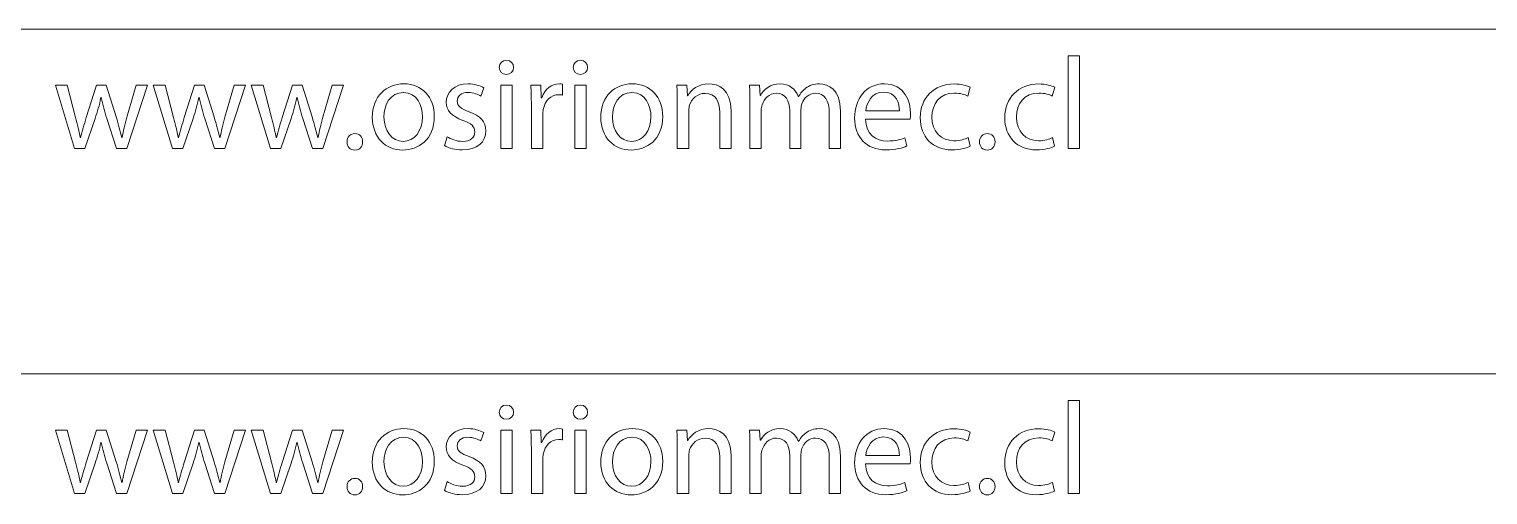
# Model space of a CAD drawing. Header units: inches. Extents: x 4400 to 4800, y 4100 to 4300.
# Drawn here: x 4631.4 to 4687.1, y 4228.3 to 4246.1 of the extents above; entities that cross this region are included whole.
import ezdxf

# ---------------------------------------------------------------- set-up
doc = ezdxf.new("R2010")
doc.units = ezdxf.units.IN
doc.header["$MEASUREMENT"] = 0
doc.layers.add('Capa 1', color=7, linetype='Continuous')

# ---------------------------------------------------------------- blocks, each defined once
blk = doc.blocks.new('block 36')
at = {"layer": 'Capa 1', "color": 1, "lineweight": 9, "true_color": 0xff0000}
for points in [[(4671.053, 4245.095), (4671.493, 4245.095), (4671.493, 4241.545), (4671.053, 4241.545), (4671.053, 4245.095)], [(4649.398, 4241.545), (4649.398, 4243.965), (4649.838, 4243.965), (4649.838, 4241.545), (4649.398, 4241.545)], [(4652.223, 4241.545), (4652.223, 4243.965), (4652.663, 4243.965), (4652.663, 4241.545), (4652.223, 4241.545)]]:
    blk.add_lwpolyline(points, dxfattribs=at)
for points, knots in [([(4649.888, 4244.645), (4649.893, 4244.495), (4649.783, 4244.375), (4649.608, 4244.375), (4649.453, 4244.375), (4649.343, 4244.495), (4649.343, 4244.645), (4649.343, 4244.8), (4649.458, 4244.92), (4649.618, 4244.92), (4649.783, 4244.92), (4649.888, 4244.8), (4649.888, 4244.645)], [0, 0, 0, 0, 1, 1, 1, 2, 2, 2, 3, 3, 3, 4, 4, 4, 4]), ([(4652.713, 4244.645), (4652.718, 4244.495), (4652.608, 4244.375), (4652.433, 4244.375), (4652.278, 4244.375), (4652.168, 4244.495), (4652.168, 4244.645), (4652.168, 4244.8), (4652.283, 4244.92), (4652.443, 4244.92), (4652.608, 4244.92), (4652.713, 4244.8), (4652.713, 4244.645)], [0, 0, 0, 0, 1, 1, 1, 2, 2, 2, 3, 3, 3, 4, 4, 4, 4]), ([(4632.848, 4243.965), (4632.848, 4243.965), (4633.168, 4242.735), (4633.168, 4242.735), (4633.238, 4242.465), (4633.303, 4242.215), (4633.348, 4241.965), (4633.348, 4241.965), (4633.363, 4241.965), (4633.363, 4241.965), (4633.418, 4242.21), (4633.498, 4242.47), (4633.578, 4242.73), (4633.578, 4242.73), (4633.973, 4243.965), (4633.973, 4243.965), (4633.973, 4243.965), (4634.343, 4243.965), (4634.343, 4243.965), (4634.343, 4243.965), (4634.719, 4242.755), (4634.719, 4242.755), (4634.809, 4242.465), (4634.879, 4242.21), (4634.934, 4241.965), (4634.934, 4241.965), (4634.948, 4241.965), (4634.948, 4241.965), (4634.988, 4242.21), (4635.054, 4242.465), (4635.133, 4242.75), (4635.133, 4242.75), (4635.479, 4243.965), (4635.479, 4243.965), (4635.479, 4243.965), (4635.914, 4243.965), (4635.914, 4243.965), (4635.914, 4243.965), (4635.133, 4241.545), (4635.133, 4241.545), (4635.133, 4241.545), (4634.733, 4241.545), (4634.733, 4241.545), (4634.733, 4241.545), (4634.363, 4242.7), (4634.363, 4242.7), (4634.278, 4242.97), (4634.208, 4243.21), (4634.148, 4243.495), (4634.148, 4243.495), (4634.138, 4243.495), (4634.138, 4243.495), (4634.079, 4243.205), (4634.003, 4242.955), (4633.918, 4242.695), (4633.918, 4242.695), (4633.528, 4241.545), (4633.528, 4241.545), (4633.528, 4241.545), (4633.128, 4241.545), (4633.128, 4241.545), (4633.128, 4241.545), (4632.398, 4243.965), (4632.398, 4243.965), (4632.398, 4243.965), (4632.848, 4243.965), (4632.848, 4243.965)], [0, 0, 0, 0, 1, 1, 1, 2, 2, 2, 3, 3, 3, 4, 4, 4, 5, 5, 5, 6, 6, 6, 7, 7, 7, 8, 8, 8, 9, 9, 9, 10, 10, 10, 11, 11, 11, 12, 12, 12, 13, 13, 13, 14, 14, 14, 15, 15, 15, 16, 16, 16, 17, 17, 17, 18, 18, 18, 19, 19, 19, 20, 20, 20, 21, 21, 21, 22, 22, 22, 22]), ([(4636.588, 4243.965), (4636.588, 4243.965), (4636.908, 4242.735), (4636.908, 4242.735), (4636.978, 4242.465), (4637.043, 4242.215), (4637.088, 4241.965), (4637.088, 4241.965), (4637.103, 4241.965), (4637.103, 4241.965), (4637.158, 4242.21), (4637.238, 4242.47), (4637.318, 4242.73), (4637.318, 4242.73), (4637.713, 4243.965), (4637.713, 4243.965), (4637.713, 4243.965), (4638.083, 4243.965), (4638.083, 4243.965), (4638.083, 4243.965), (4638.459, 4242.755), (4638.459, 4242.755), (4638.549, 4242.465), (4638.618, 4242.21), (4638.674, 4241.965), (4638.674, 4241.965), (4638.688, 4241.965), (4638.688, 4241.965), (4638.728, 4242.21), (4638.794, 4242.465), (4638.873, 4242.75), (4638.873, 4242.75), (4639.219, 4243.965), (4639.219, 4243.965), (4639.219, 4243.965), (4639.654, 4243.965), (4639.654, 4243.965), (4639.654, 4243.965), (4638.873, 4241.545), (4638.873, 4241.545), (4638.873, 4241.545), (4638.473, 4241.545), (4638.473, 4241.545), (4638.473, 4241.545), (4638.103, 4242.7), (4638.103, 4242.7), (4638.018, 4242.97), (4637.948, 4243.21), (4637.888, 4243.495), (4637.888, 4243.495), (4637.878, 4243.495), (4637.878, 4243.495), (4637.819, 4243.205), (4637.743, 4242.955), (4637.658, 4242.695), (4637.658, 4242.695), (4637.268, 4241.545), (4637.268, 4241.545), (4637.268, 4241.545), (4636.868, 4241.545), (4636.868, 4241.545), (4636.868, 4241.545), (4636.138, 4243.965), (4636.138, 4243.965), (4636.138, 4243.965), (4636.588, 4243.965), (4636.588, 4243.965)], [0, 0, 0, 0, 1, 1, 1, 2, 2, 2, 3, 3, 3, 4, 4, 4, 5, 5, 5, 6, 6, 6, 7, 7, 7, 8, 8, 8, 9, 9, 9, 10, 10, 10, 11, 11, 11, 12, 12, 12, 13, 13, 13, 14, 14, 14, 15, 15, 15, 16, 16, 16, 17, 17, 17, 18, 18, 18, 19, 19, 19, 20, 20, 20, 21, 21, 21, 22, 22, 22, 22]), ([(4640.328, 4243.965), (4640.328, 4243.965), (4640.648, 4242.735), (4640.648, 4242.735), (4640.718, 4242.465), (4640.783, 4242.215), (4640.828, 4241.965), (4640.828, 4241.965), (4640.843, 4241.965), (4640.843, 4241.965), (4640.898, 4242.21), (4640.978, 4242.47), (4641.058, 4242.73), (4641.058, 4242.73), (4641.453, 4243.965), (4641.453, 4243.965), (4641.453, 4243.965), (4641.823, 4243.965), (4641.823, 4243.965), (4641.823, 4243.965), (4642.199, 4242.755), (4642.199, 4242.755), (4642.289, 4242.465), (4642.358, 4242.21), (4642.414, 4241.965), (4642.414, 4241.965), (4642.428, 4241.965), (4642.428, 4241.965), (4642.468, 4242.21), (4642.534, 4242.465), (4642.613, 4242.75), (4642.613, 4242.75), (4642.959, 4243.965), (4642.959, 4243.965), (4642.959, 4243.965), (4643.394, 4243.965), (4643.394, 4243.965), (4643.394, 4243.965), (4642.613, 4241.545), (4642.613, 4241.545), (4642.613, 4241.545), (4642.213, 4241.545), (4642.213, 4241.545), (4642.213, 4241.545), (4641.843, 4242.7), (4641.843, 4242.7), (4641.758, 4242.97), (4641.688, 4243.21), (4641.628, 4243.495), (4641.628, 4243.495), (4641.618, 4243.495), (4641.618, 4243.495), (4641.559, 4243.205), (4641.483, 4242.955), (4641.398, 4242.695), (4641.398, 4242.695), (4641.008, 4241.545), (4641.008, 4241.545), (4641.008, 4241.545), (4640.608, 4241.545), (4640.608, 4241.545), (4640.608, 4241.545), (4639.878, 4243.965), (4639.878, 4243.965), (4639.878, 4243.965), (4640.328, 4243.965), (4640.328, 4243.965)], [0, 0, 0, 0, 1, 1, 1, 2, 2, 2, 3, 3, 3, 4, 4, 4, 5, 5, 5, 6, 6, 6, 7, 7, 7, 8, 8, 8, 9, 9, 9, 10, 10, 10, 11, 11, 11, 12, 12, 12, 13, 13, 13, 14, 14, 14, 15, 15, 15, 16, 16, 16, 17, 17, 17, 18, 18, 18, 19, 19, 19, 20, 20, 20, 21, 21, 21, 22, 22, 22, 22]), ([(4646.863, 4242.775), (4646.863, 4241.88), (4646.244, 4241.49), (4645.658, 4241.49), (4645.003, 4241.49), (4644.498, 4241.97), (4644.498, 4242.735), (4644.498, 4243.545), (4645.028, 4244.02), (4645.698, 4244.02), (4646.393, 4244.02), (4646.863, 4243.515), (4646.863, 4242.775)], [0, 0, 0, 0, 1, 1, 1, 2, 2, 2, 3, 3, 3, 4, 4, 4, 4]), ([(4647.358, 4241.995), (4647.488, 4241.91), (4647.718, 4241.82), (4647.938, 4241.82), (4648.258, 4241.82), (4648.408, 4241.98), (4648.408, 4242.18), (4648.408, 4242.39), (4648.283, 4242.505), (4647.958, 4242.625), (4647.523, 4242.78), (4647.318, 4243.02), (4647.318, 4243.31), (4647.318, 4243.7), (4647.633, 4244.02), (4648.153, 4244.02), (4648.398, 4244.02), (4648.613, 4243.95), (4648.748, 4243.87), (4648.748, 4243.87), (4648.638, 4243.55), (4648.638, 4243.55), (4648.543, 4243.61), (4648.368, 4243.69), (4648.143, 4243.69), (4647.883, 4243.69), (4647.738, 4243.54), (4647.738, 4243.36), (4647.738, 4243.16), (4647.883, 4243.07), (4648.198, 4242.95), (4648.618, 4242.79), (4648.833, 4242.58), (4648.833, 4242.22), (4648.833, 4241.795), (4648.503, 4241.495), (4647.928, 4241.495), (4647.663, 4241.495), (4647.418, 4241.56), (4647.248, 4241.66), (4647.248, 4241.66), (4647.358, 4241.995), (4647.358, 4241.995)], [0, 0, 0, 0, 1, 1, 1, 2, 2, 2, 3, 3, 3, 4, 4, 4, 5, 5, 5, 6, 6, 6, 7, 7, 7, 8, 8, 8, 9, 9, 9, 10, 10, 10, 11, 11, 11, 12, 12, 12, 13, 13, 13, 14, 14, 14, 14]), ([(4650.568, 4243.21), (4650.568, 4243.495), (4650.563, 4243.74), (4650.548, 4243.965), (4650.548, 4243.965), (4650.933, 4243.965), (4650.933, 4243.965), (4650.933, 4243.965), (4650.948, 4243.49), (4650.948, 4243.49), (4650.948, 4243.49), (4650.968, 4243.49), (4650.968, 4243.49), (4651.078, 4243.815), (4651.343, 4244.02), (4651.638, 4244.02), (4651.688, 4244.02), (4651.723, 4244.015), (4651.763, 4244.005), (4651.763, 4244.005), (4651.763, 4243.59), (4651.763, 4243.59), (4651.718, 4243.6), (4651.673, 4243.605), (4651.613, 4243.605), (4651.303, 4243.605), (4651.083, 4243.37), (4651.023, 4243.04), (4651.013, 4242.98), (4651.003, 4242.91), (4651.003, 4242.835), (4651.003, 4242.835), (4651.003, 4241.545), (4651.003, 4241.545), (4651.003, 4241.545), (4650.568, 4241.545), (4650.568, 4241.545), (4650.568, 4241.545), (4650.568, 4243.21), (4650.568, 4243.21)], [0, 0, 0, 0, 1, 1, 1, 2, 2, 2, 3, 3, 3, 4, 4, 4, 5, 5, 5, 6, 6, 6, 7, 7, 7, 8, 8, 8, 9, 9, 9, 10, 10, 10, 11, 11, 11, 12, 12, 12, 13, 13, 13, 13]), ([(4655.583, 4242.775), (4655.583, 4241.88), (4654.963, 4241.49), (4654.378, 4241.49), (4653.723, 4241.49), (4653.218, 4241.97), (4653.218, 4242.735), (4653.218, 4243.545), (4653.748, 4244.02), (4654.418, 4244.02), (4655.113, 4244.02), (4655.583, 4243.515), (4655.583, 4242.775)], [0, 0, 0, 0, 1, 1, 1, 2, 2, 2, 3, 3, 3, 4, 4, 4, 4]), ([(4656.138, 4243.31), (4656.138, 4243.56), (4656.133, 4243.765), (4656.118, 4243.965), (4656.118, 4243.965), (4656.508, 4243.965), (4656.508, 4243.965), (4656.508, 4243.965), (4656.533, 4243.565), (4656.533, 4243.565), (4656.533, 4243.565), (4656.543, 4243.565), (4656.543, 4243.565), (4656.663, 4243.795), (4656.943, 4244.02), (4657.343, 4244.02), (4657.678, 4244.02), (4658.198, 4243.82), (4658.198, 4242.99), (4658.198, 4242.99), (4658.198, 4241.545), (4658.198, 4241.545), (4658.198, 4241.545), (4657.758, 4241.545), (4657.758, 4241.545), (4657.758, 4241.545), (4657.758, 4242.94), (4657.758, 4242.94), (4657.758, 4243.33), (4657.613, 4243.655), (4657.198, 4243.655), (4656.908, 4243.655), (4656.683, 4243.45), (4656.608, 4243.205), (4656.588, 4243.15), (4656.578, 4243.075), (4656.578, 4243), (4656.578, 4243), (4656.578, 4241.545), (4656.578, 4241.545), (4656.578, 4241.545), (4656.138, 4241.545), (4656.138, 4241.545), (4656.138, 4241.545), (4656.138, 4243.31), (4656.138, 4243.31)], [0, 0, 0, 0, 1, 1, 1, 2, 2, 2, 3, 3, 3, 4, 4, 4, 5, 5, 5, 6, 6, 6, 7, 7, 7, 8, 8, 8, 9, 9, 9, 10, 10, 10, 11, 11, 11, 12, 12, 12, 13, 13, 13, 14, 14, 14, 15, 15, 15, 15]), ([(4658.913, 4243.31), (4658.913, 4243.56), (4658.908, 4243.765), (4658.893, 4243.965), (4658.893, 4243.965), (4659.278, 4243.965), (4659.278, 4243.965), (4659.278, 4243.965), (4659.298, 4243.575), (4659.298, 4243.575), (4659.298, 4243.575), (4659.313, 4243.575), (4659.313, 4243.575), (4659.448, 4243.805), (4659.673, 4244.02), (4660.073, 4244.02), (4660.403, 4244.02), (4660.653, 4243.82), (4660.758, 4243.535), (4660.758, 4243.535), (4660.768, 4243.535), (4660.768, 4243.535), (4660.843, 4243.67), (4660.938, 4243.775), (4661.038, 4243.85), (4661.183, 4243.96), (4661.343, 4244.02), (4661.573, 4244.02), (4661.893, 4244.02), (4662.368, 4243.81), (4662.368, 4242.97), (4662.368, 4242.97), (4662.368, 4241.545), (4662.368, 4241.545), (4662.368, 4241.545), (4661.938, 4241.545), (4661.938, 4241.545), (4661.938, 4241.545), (4661.938, 4242.915), (4661.938, 4242.915), (4661.938, 4243.38), (4661.768, 4243.66), (4661.413, 4243.66), (4661.163, 4243.66), (4660.968, 4243.475), (4660.893, 4243.26), (4660.873, 4243.2), (4660.858, 4243.12), (4660.858, 4243.04), (4660.858, 4243.04), (4660.858, 4241.545), (4660.858, 4241.545), (4660.858, 4241.545), (4660.428, 4241.545), (4660.428, 4241.545), (4660.428, 4241.545), (4660.428, 4242.995), (4660.428, 4242.995), (4660.428, 4243.38), (4660.258, 4243.66), (4659.923, 4243.66), (4659.648, 4243.66), (4659.448, 4243.44), (4659.378, 4243.22), (4659.353, 4243.155), (4659.343, 4243.08), (4659.343, 4243.005), (4659.343, 4243.005), (4659.343, 4241.545), (4659.343, 4241.545), (4659.343, 4241.545), (4658.913, 4241.545), (4658.913, 4241.545), (4658.913, 4241.545), (4658.913, 4243.31), (4658.913, 4243.31)], [0, 0, 0, 0, 1, 1, 1, 2, 2, 2, 3, 3, 3, 4, 4, 4, 5, 5, 5, 6, 6, 6, 7, 7, 7, 8, 8, 8, 9, 9, 9, 10, 10, 10, 11, 11, 11, 12, 12, 12, 13, 13, 13, 14, 14, 14, 15, 15, 15, 16, 16, 16, 17, 17, 17, 18, 18, 18, 19, 19, 19, 20, 20, 20, 21, 21, 21, 22, 22, 22, 23, 23, 23, 24, 24, 24, 25, 25, 25, 25]), ([(4663.328, 4242.675), (4663.338, 4242.08), (4663.718, 4241.835), (4664.158, 4241.835), (4664.473, 4241.835), (4664.663, 4241.89), (4664.828, 4241.96), (4664.828, 4241.96), (4664.903, 4241.645), (4664.903, 4241.645), (4664.748, 4241.575), (4664.483, 4241.495), (4664.098, 4241.495), (4663.353, 4241.495), (4662.908, 4241.985), (4662.908, 4242.715), (4662.908, 4243.445), (4663.338, 4244.02), (4664.043, 4244.02), (4664.833, 4244.02), (4665.043, 4243.325), (4665.043, 4242.88), (4665.043, 4242.79), (4665.033, 4242.72), (4665.028, 4242.675), (4665.028, 4242.675), (4663.328, 4242.675), (4663.328, 4242.675)], [0, 0, 0, 0, 1, 1, 1, 2, 2, 2, 3, 3, 3, 4, 4, 4, 5, 5, 5, 6, 6, 6, 7, 7, 7, 8, 8, 8, 9, 9, 9, 9]), ([(4667.313, 4241.635), (4667.198, 4241.575), (4666.943, 4241.495), (4666.618, 4241.495), (4665.888, 4241.495), (4665.413, 4241.99), (4665.413, 4242.73), (4665.413, 4243.475), (4665.923, 4244.015), (4666.713, 4244.015), (4666.973, 4244.015), (4667.203, 4243.95), (4667.323, 4243.89), (4667.323, 4243.89), (4667.223, 4243.55), (4667.223, 4243.55), (4667.118, 4243.61), (4666.953, 4243.665), (4666.713, 4243.665), (4666.158, 4243.665), (4665.857, 4243.255), (4665.857, 4242.75), (4665.857, 4242.19), (4666.218, 4241.845), (4666.698, 4241.845), (4666.948, 4241.845), (4667.113, 4241.91), (4667.238, 4241.965), (4667.238, 4241.965), (4667.313, 4241.635), (4667.313, 4241.635)], [0, 0, 0, 0, 1, 1, 1, 2, 2, 2, 3, 3, 3, 4, 4, 4, 5, 5, 5, 6, 6, 6, 7, 7, 7, 8, 8, 8, 9, 9, 9, 10, 10, 10, 10]), ([(4670.538, 4241.635), (4670.423, 4241.575), (4670.168, 4241.495), (4669.843, 4241.495), (4669.113, 4241.495), (4668.638, 4241.99), (4668.638, 4242.73), (4668.638, 4243.475), (4669.148, 4244.015), (4669.938, 4244.015), (4670.198, 4244.015), (4670.428, 4243.95), (4670.548, 4243.89), (4670.548, 4243.89), (4670.448, 4243.55), (4670.448, 4243.55), (4670.343, 4243.61), (4670.178, 4243.665), (4669.938, 4243.665), (4669.383, 4243.665), (4669.082, 4243.255), (4669.082, 4242.75), (4669.082, 4242.19), (4669.443, 4241.845), (4669.923, 4241.845), (4670.173, 4241.845), (4670.338, 4241.91), (4670.463, 4241.965), (4670.463, 4241.965), (4670.538, 4241.635), (4670.538, 4241.635)], [0, 0, 0, 0, 1, 1, 1, 2, 2, 2, 3, 3, 3, 4, 4, 4, 5, 5, 5, 6, 6, 6, 7, 7, 7, 8, 8, 8, 9, 9, 9, 10, 10, 10, 10]), ([(4644.943, 4242.75), (4644.943, 4242.22), (4645.248, 4241.82), (4645.678, 4241.82), (4646.098, 4241.82), (4646.413, 4242.215), (4646.413, 4242.76), (4646.413, 4243.17), (4646.208, 4243.69), (4645.688, 4243.69), (4645.168, 4243.69), (4644.943, 4243.21), (4644.943, 4242.75)], [0, 0, 0, 0, 1, 1, 1, 2, 2, 2, 3, 3, 3, 4, 4, 4, 4]), ([(4653.663, 4242.75), (4653.663, 4242.22), (4653.968, 4241.82), (4654.398, 4241.82), (4654.818, 4241.82), (4655.133, 4242.215), (4655.133, 4242.76), (4655.133, 4243.17), (4654.928, 4243.69), (4654.408, 4243.69), (4653.888, 4243.69), (4653.663, 4243.21), (4653.663, 4242.75)], [0, 0, 0, 0, 1, 1, 1, 2, 2, 2, 3, 3, 3, 4, 4, 4, 4]), ([(4664.618, 4242.99), (4664.623, 4243.27), (4664.503, 4243.705), (4664.008, 4243.705), (4663.563, 4243.705), (4663.368, 4243.295), (4663.333, 4242.99), (4663.333, 4242.99), (4664.618, 4242.99), (4664.618, 4242.99)], [0, 0, 0, 0, 1, 1, 1, 2, 2, 2, 3, 3, 3, 3]), ([(4643.533, 4241.805), (4643.533, 4241.99), (4643.658, 4242.12), (4643.833, 4242.12), (4644.008, 4242.12), (4644.128, 4241.99), (4644.128, 4241.805), (4644.128, 4241.625), (4644.013, 4241.49), (4643.828, 4241.49), (4643.653, 4241.49), (4643.533, 4241.625), (4643.533, 4241.805)], [0, 0, 0, 0, 1, 1, 1, 2, 2, 2, 3, 3, 3, 4, 4, 4, 4]), ([(4667.673, 4241.805), (4667.673, 4241.99), (4667.798, 4242.12), (4667.973, 4242.12), (4668.148, 4242.12), (4668.268, 4241.99), (4668.268, 4241.805), (4668.268, 4241.625), (4668.153, 4241.49), (4667.968, 4241.49), (4667.793, 4241.49), (4667.673, 4241.625), (4667.673, 4241.805)], [0, 0, 0, 0, 1, 1, 1, 2, 2, 2, 3, 3, 3, 4, 4, 4, 4])]:
    blk.add_open_spline(points, degree=3, knots=knots, dxfattribs=at)
blk = doc.blocks.new('block 37')
at = {"layer": 'Capa 1', "color": 1, "lineweight": 9, "true_color": 0xff0000}
for points in [[(4671.053, 4231.921), (4671.493, 4231.921), (4671.493, 4228.37), (4671.053, 4228.37), (4671.053, 4231.921)], [(4649.398, 4228.37), (4649.398, 4230.791), (4649.838, 4230.791), (4649.838, 4228.37), (4649.398, 4228.37)], [(4652.223, 4228.37), (4652.223, 4230.791), (4652.663, 4230.791), (4652.663, 4228.37), (4652.223, 4228.37)]]:
    blk.add_lwpolyline(points, dxfattribs=at)
for points, knots in [([(4649.888, 4231.471), (4649.893, 4231.321), (4649.783, 4231.201), (4649.608, 4231.201), (4649.453, 4231.201), (4649.343, 4231.321), (4649.343, 4231.471), (4649.343, 4231.626), (4649.458, 4231.746), (4649.618, 4231.746), (4649.783, 4231.746), (4649.888, 4231.626), (4649.888, 4231.471)], [0, 0, 0, 0, 1, 1, 1, 2, 2, 2, 3, 3, 3, 4, 4, 4, 4]), ([(4652.713, 4231.471), (4652.718, 4231.321), (4652.608, 4231.201), (4652.433, 4231.201), (4652.278, 4231.201), (4652.168, 4231.321), (4652.168, 4231.471), (4652.168, 4231.626), (4652.283, 4231.746), (4652.443, 4231.746), (4652.608, 4231.746), (4652.713, 4231.626), (4652.713, 4231.471)], [0, 0, 0, 0, 1, 1, 1, 2, 2, 2, 3, 3, 3, 4, 4, 4, 4]), ([(4632.848, 4230.791), (4632.848, 4230.791), (4633.168, 4229.561), (4633.168, 4229.561), (4633.238, 4229.291), (4633.303, 4229.04), (4633.348, 4228.79), (4633.348, 4228.79), (4633.363, 4228.79), (4633.363, 4228.79), (4633.418, 4229.036), (4633.498, 4229.295), (4633.578, 4229.555), (4633.578, 4229.555), (4633.973, 4230.791), (4633.973, 4230.791), (4633.973, 4230.791), (4634.343, 4230.791), (4634.343, 4230.791), (4634.343, 4230.791), (4634.719, 4229.581), (4634.719, 4229.581), (4634.809, 4229.291), (4634.879, 4229.036), (4634.934, 4228.79), (4634.934, 4228.79), (4634.948, 4228.79), (4634.948, 4228.79), (4634.988, 4229.036), (4635.054, 4229.291), (4635.133, 4229.575), (4635.133, 4229.575), (4635.479, 4230.791), (4635.479, 4230.791), (4635.479, 4230.791), (4635.914, 4230.791), (4635.914, 4230.791), (4635.914, 4230.791), (4635.133, 4228.37), (4635.133, 4228.37), (4635.133, 4228.37), (4634.733, 4228.37), (4634.733, 4228.37), (4634.733, 4228.37), (4634.363, 4229.525), (4634.363, 4229.525), (4634.278, 4229.796), (4634.208, 4230.036), (4634.148, 4230.321), (4634.148, 4230.321), (4634.138, 4230.321), (4634.138, 4230.321), (4634.079, 4230.031), (4634.003, 4229.78), (4633.918, 4229.521), (4633.918, 4229.521), (4633.528, 4228.37), (4633.528, 4228.37), (4633.528, 4228.37), (4633.128, 4228.37), (4633.128, 4228.37), (4633.128, 4228.37), (4632.398, 4230.791), (4632.398, 4230.791), (4632.398, 4230.791), (4632.848, 4230.791), (4632.848, 4230.791)], [0, 0, 0, 0, 1, 1, 1, 2, 2, 2, 3, 3, 3, 4, 4, 4, 5, 5, 5, 6, 6, 6, 7, 7, 7, 8, 8, 8, 9, 9, 9, 10, 10, 10, 11, 11, 11, 12, 12, 12, 13, 13, 13, 14, 14, 14, 15, 15, 15, 16, 16, 16, 17, 17, 17, 18, 18, 18, 19, 19, 19, 20, 20, 20, 21, 21, 21, 22, 22, 22, 22]), ([(4636.588, 4230.791), (4636.588, 4230.791), (4636.908, 4229.561), (4636.908, 4229.561), (4636.978, 4229.291), (4637.043, 4229.04), (4637.088, 4228.79), (4637.088, 4228.79), (4637.103, 4228.79), (4637.103, 4228.79), (4637.158, 4229.036), (4637.238, 4229.295), (4637.318, 4229.555), (4637.318, 4229.555), (4637.713, 4230.791), (4637.713, 4230.791), (4637.713, 4230.791), (4638.083, 4230.791), (4638.083, 4230.791), (4638.083, 4230.791), (4638.459, 4229.581), (4638.459, 4229.581), (4638.549, 4229.291), (4638.618, 4229.036), (4638.674, 4228.79), (4638.674, 4228.79), (4638.688, 4228.79), (4638.688, 4228.79), (4638.728, 4229.036), (4638.794, 4229.291), (4638.873, 4229.575), (4638.873, 4229.575), (4639.219, 4230.791), (4639.219, 4230.791), (4639.219, 4230.791), (4639.654, 4230.791), (4639.654, 4230.791), (4639.654, 4230.791), (4638.873, 4228.37), (4638.873, 4228.37), (4638.873, 4228.37), (4638.473, 4228.37), (4638.473, 4228.37), (4638.473, 4228.37), (4638.103, 4229.525), (4638.103, 4229.525), (4638.018, 4229.796), (4637.948, 4230.036), (4637.888, 4230.321), (4637.888, 4230.321), (4637.878, 4230.321), (4637.878, 4230.321), (4637.819, 4230.031), (4637.743, 4229.78), (4637.658, 4229.521), (4637.658, 4229.521), (4637.268, 4228.37), (4637.268, 4228.37), (4637.268, 4228.37), (4636.868, 4228.37), (4636.868, 4228.37), (4636.868, 4228.37), (4636.138, 4230.791), (4636.138, 4230.791), (4636.138, 4230.791), (4636.588, 4230.791), (4636.588, 4230.791)], [0, 0, 0, 0, 1, 1, 1, 2, 2, 2, 3, 3, 3, 4, 4, 4, 5, 5, 5, 6, 6, 6, 7, 7, 7, 8, 8, 8, 9, 9, 9, 10, 10, 10, 11, 11, 11, 12, 12, 12, 13, 13, 13, 14, 14, 14, 15, 15, 15, 16, 16, 16, 17, 17, 17, 18, 18, 18, 19, 19, 19, 20, 20, 20, 21, 21, 21, 22, 22, 22, 22]), ([(4640.328, 4230.791), (4640.328, 4230.791), (4640.648, 4229.561), (4640.648, 4229.561), (4640.718, 4229.291), (4640.783, 4229.04), (4640.828, 4228.79), (4640.828, 4228.79), (4640.843, 4228.79), (4640.843, 4228.79), (4640.898, 4229.036), (4640.978, 4229.295), (4641.058, 4229.555), (4641.058, 4229.555), (4641.453, 4230.791), (4641.453, 4230.791), (4641.453, 4230.791), (4641.823, 4230.791), (4641.823, 4230.791), (4641.823, 4230.791), (4642.199, 4229.581), (4642.199, 4229.581), (4642.289, 4229.291), (4642.358, 4229.036), (4642.414, 4228.79), (4642.414, 4228.79), (4642.428, 4228.79), (4642.428, 4228.79), (4642.468, 4229.036), (4642.534, 4229.291), (4642.613, 4229.575), (4642.613, 4229.575), (4642.959, 4230.791), (4642.959, 4230.791), (4642.959, 4230.791), (4643.394, 4230.791), (4643.394, 4230.791), (4643.394, 4230.791), (4642.613, 4228.37), (4642.613, 4228.37), (4642.613, 4228.37), (4642.213, 4228.37), (4642.213, 4228.37), (4642.213, 4228.37), (4641.843, 4229.525), (4641.843, 4229.525), (4641.758, 4229.796), (4641.688, 4230.036), (4641.628, 4230.321), (4641.628, 4230.321), (4641.618, 4230.321), (4641.618, 4230.321), (4641.559, 4230.031), (4641.483, 4229.78), (4641.398, 4229.521), (4641.398, 4229.521), (4641.008, 4228.37), (4641.008, 4228.37), (4641.008, 4228.37), (4640.608, 4228.37), (4640.608, 4228.37), (4640.608, 4228.37), (4639.878, 4230.791), (4639.878, 4230.791), (4639.878, 4230.791), (4640.328, 4230.791), (4640.328, 4230.791)], [0, 0, 0, 0, 1, 1, 1, 2, 2, 2, 3, 3, 3, 4, 4, 4, 5, 5, 5, 6, 6, 6, 7, 7, 7, 8, 8, 8, 9, 9, 9, 10, 10, 10, 11, 11, 11, 12, 12, 12, 13, 13, 13, 14, 14, 14, 15, 15, 15, 16, 16, 16, 17, 17, 17, 18, 18, 18, 19, 19, 19, 20, 20, 20, 21, 21, 21, 22, 22, 22, 22]), ([(4646.863, 4229.601), (4646.863, 4228.706), (4646.244, 4228.315), (4645.658, 4228.315), (4645.003, 4228.315), (4644.498, 4228.795), (4644.498, 4229.561), (4644.498, 4230.371), (4645.028, 4230.846), (4645.698, 4230.846), (4646.393, 4230.846), (4646.863, 4230.341), (4646.863, 4229.601)], [0, 0, 0, 0, 1, 1, 1, 2, 2, 2, 3, 3, 3, 4, 4, 4, 4]), ([(4644.943, 4229.575), (4644.943, 4229.046), (4645.248, 4228.645), (4645.678, 4228.645), (4646.098, 4228.645), (4646.413, 4229.04), (4646.413, 4229.585), (4646.413, 4229.996), (4646.208, 4230.516), (4645.688, 4230.516), (4645.168, 4230.516), (4644.943, 4230.036), (4644.943, 4229.575)], [0, 0, 0, 0, 1, 1, 1, 2, 2, 2, 3, 3, 3, 4, 4, 4, 4]), ([(4647.358, 4228.82), (4647.488, 4228.736), (4647.718, 4228.645), (4647.938, 4228.645), (4648.258, 4228.645), (4648.408, 4228.805), (4648.408, 4229.005), (4648.408, 4229.215), (4648.283, 4229.33), (4647.958, 4229.45), (4647.523, 4229.605), (4647.318, 4229.846), (4647.318, 4230.136), (4647.318, 4230.526), (4647.633, 4230.846), (4648.153, 4230.846), (4648.398, 4230.846), (4648.613, 4230.776), (4648.748, 4230.696), (4648.748, 4230.696), (4648.638, 4230.376), (4648.638, 4230.376), (4648.543, 4230.436), (4648.368, 4230.516), (4648.143, 4230.516), (4647.883, 4230.516), (4647.738, 4230.366), (4647.738, 4230.186), (4647.738, 4229.986), (4647.883, 4229.895), (4648.198, 4229.776), (4648.618, 4229.615), (4648.833, 4229.406), (4648.833, 4229.046), (4648.833, 4228.62), (4648.503, 4228.32), (4647.928, 4228.32), (4647.663, 4228.32), (4647.418, 4228.385), (4647.248, 4228.485), (4647.248, 4228.485), (4647.358, 4228.82), (4647.358, 4228.82)], [0, 0, 0, 0, 1, 1, 1, 2, 2, 2, 3, 3, 3, 4, 4, 4, 5, 5, 5, 6, 6, 6, 7, 7, 7, 8, 8, 8, 9, 9, 9, 10, 10, 10, 11, 11, 11, 12, 12, 12, 13, 13, 13, 14, 14, 14, 14]), ([(4650.568, 4230.036), (4650.568, 4230.321), (4650.563, 4230.566), (4650.548, 4230.791), (4650.548, 4230.791), (4650.933, 4230.791), (4650.933, 4230.791), (4650.933, 4230.791), (4650.948, 4230.316), (4650.948, 4230.316), (4650.948, 4230.316), (4650.968, 4230.316), (4650.968, 4230.316), (4651.078, 4230.641), (4651.343, 4230.846), (4651.638, 4230.846), (4651.688, 4230.846), (4651.723, 4230.841), (4651.763, 4230.831), (4651.763, 4230.831), (4651.763, 4230.416), (4651.763, 4230.416), (4651.718, 4230.426), (4651.673, 4230.43), (4651.613, 4230.43), (4651.303, 4230.43), (4651.083, 4230.196), (4651.023, 4229.865), (4651.013, 4229.806), (4651.003, 4229.736), (4651.003, 4229.661), (4651.003, 4229.661), (4651.003, 4228.37), (4651.003, 4228.37), (4651.003, 4228.37), (4650.568, 4228.37), (4650.568, 4228.37), (4650.568, 4228.37), (4650.568, 4230.036), (4650.568, 4230.036)], [0, 0, 0, 0, 1, 1, 1, 2, 2, 2, 3, 3, 3, 4, 4, 4, 5, 5, 5, 6, 6, 6, 7, 7, 7, 8, 8, 8, 9, 9, 9, 10, 10, 10, 11, 11, 11, 12, 12, 12, 13, 13, 13, 13]), ([(4655.583, 4229.601), (4655.583, 4228.706), (4654.963, 4228.315), (4654.378, 4228.315), (4653.723, 4228.315), (4653.218, 4228.795), (4653.218, 4229.561), (4653.218, 4230.371), (4653.748, 4230.846), (4654.418, 4230.846), (4655.113, 4230.846), (4655.583, 4230.341), (4655.583, 4229.601)], [0, 0, 0, 0, 1, 1, 1, 2, 2, 2, 3, 3, 3, 4, 4, 4, 4]), ([(4653.663, 4229.575), (4653.663, 4229.046), (4653.968, 4228.645), (4654.398, 4228.645), (4654.818, 4228.645), (4655.133, 4229.04), (4655.133, 4229.585), (4655.133, 4229.996), (4654.928, 4230.516), (4654.408, 4230.516), (4653.888, 4230.516), (4653.663, 4230.036), (4653.663, 4229.575)], [0, 0, 0, 0, 1, 1, 1, 2, 2, 2, 3, 3, 3, 4, 4, 4, 4]), ([(4656.138, 4230.136), (4656.138, 4230.386), (4656.133, 4230.591), (4656.118, 4230.791), (4656.118, 4230.791), (4656.508, 4230.791), (4656.508, 4230.791), (4656.508, 4230.791), (4656.533, 4230.391), (4656.533, 4230.391), (4656.533, 4230.391), (4656.543, 4230.391), (4656.543, 4230.391), (4656.663, 4230.621), (4656.943, 4230.846), (4657.343, 4230.846), (4657.678, 4230.846), (4658.198, 4230.646), (4658.198, 4229.816), (4658.198, 4229.816), (4658.198, 4228.37), (4658.198, 4228.37), (4658.198, 4228.37), (4657.758, 4228.37), (4657.758, 4228.37), (4657.758, 4228.37), (4657.758, 4229.766), (4657.758, 4229.766), (4657.758, 4230.156), (4657.613, 4230.481), (4657.198, 4230.481), (4656.908, 4230.481), (4656.683, 4230.275), (4656.608, 4230.031), (4656.588, 4229.976), (4656.578, 4229.901), (4656.578, 4229.826), (4656.578, 4229.826), (4656.578, 4228.37), (4656.578, 4228.37), (4656.578, 4228.37), (4656.138, 4228.37), (4656.138, 4228.37), (4656.138, 4228.37), (4656.138, 4230.136), (4656.138, 4230.136)], [0, 0, 0, 0, 1, 1, 1, 2, 2, 2, 3, 3, 3, 4, 4, 4, 5, 5, 5, 6, 6, 6, 7, 7, 7, 8, 8, 8, 9, 9, 9, 10, 10, 10, 11, 11, 11, 12, 12, 12, 13, 13, 13, 14, 14, 14, 15, 15, 15, 15]), ([(4658.913, 4230.136), (4658.913, 4230.386), (4658.908, 4230.591), (4658.893, 4230.791), (4658.893, 4230.791), (4659.278, 4230.791), (4659.278, 4230.791), (4659.278, 4230.791), (4659.298, 4230.401), (4659.298, 4230.401), (4659.298, 4230.401), (4659.313, 4230.401), (4659.313, 4230.401), (4659.448, 4230.631), (4659.673, 4230.846), (4660.073, 4230.846), (4660.403, 4230.846), (4660.653, 4230.646), (4660.758, 4230.361), (4660.758, 4230.361), (4660.768, 4230.361), (4660.768, 4230.361), (4660.843, 4230.496), (4660.938, 4230.601), (4661.038, 4230.676), (4661.183, 4230.786), (4661.343, 4230.846), (4661.573, 4230.846), (4661.893, 4230.846), (4662.368, 4230.636), (4662.368, 4229.796), (4662.368, 4229.796), (4662.368, 4228.37), (4662.368, 4228.37), (4662.368, 4228.37), (4661.938, 4228.37), (4661.938, 4228.37), (4661.938, 4228.37), (4661.938, 4229.74), (4661.938, 4229.74), (4661.938, 4230.206), (4661.768, 4230.486), (4661.413, 4230.486), (4661.163, 4230.486), (4660.968, 4230.301), (4660.893, 4230.086), (4660.873, 4230.026), (4660.858, 4229.945), (4660.858, 4229.865), (4660.858, 4229.865), (4660.858, 4228.37), (4660.858, 4228.37), (4660.858, 4228.37), (4660.428, 4228.37), (4660.428, 4228.37), (4660.428, 4228.37), (4660.428, 4229.821), (4660.428, 4229.821), (4660.428, 4230.206), (4660.258, 4230.486), (4659.923, 4230.486), (4659.648, 4230.486), (4659.448, 4230.265), (4659.378, 4230.046), (4659.353, 4229.981), (4659.343, 4229.905), (4659.343, 4229.831), (4659.343, 4229.831), (4659.343, 4228.37), (4659.343, 4228.37), (4659.343, 4228.37), (4658.913, 4228.37), (4658.913, 4228.37), (4658.913, 4228.37), (4658.913, 4230.136), (4658.913, 4230.136)], [0, 0, 0, 0, 1, 1, 1, 2, 2, 2, 3, 3, 3, 4, 4, 4, 5, 5, 5, 6, 6, 6, 7, 7, 7, 8, 8, 8, 9, 9, 9, 10, 10, 10, 11, 11, 11, 12, 12, 12, 13, 13, 13, 14, 14, 14, 15, 15, 15, 16, 16, 16, 17, 17, 17, 18, 18, 18, 19, 19, 19, 20, 20, 20, 21, 21, 21, 22, 22, 22, 23, 23, 23, 24, 24, 24, 25, 25, 25, 25]), ([(4663.328, 4229.501), (4663.338, 4228.905), (4663.718, 4228.66), (4664.158, 4228.66), (4664.473, 4228.66), (4664.663, 4228.716), (4664.828, 4228.785), (4664.828, 4228.785), (4664.903, 4228.47), (4664.903, 4228.47), (4664.748, 4228.4), (4664.483, 4228.32), (4664.098, 4228.32), (4663.353, 4228.32), (4662.908, 4228.81), (4662.908, 4229.541), (4662.908, 4230.271), (4663.338, 4230.846), (4664.043, 4230.846), (4664.833, 4230.846), (4665.043, 4230.151), (4665.043, 4229.706), (4665.043, 4229.615), (4665.033, 4229.545), (4665.028, 4229.501), (4665.028, 4229.501), (4663.328, 4229.501), (4663.328, 4229.501)], [0, 0, 0, 0, 1, 1, 1, 2, 2, 2, 3, 3, 3, 4, 4, 4, 5, 5, 5, 6, 6, 6, 7, 7, 7, 8, 8, 8, 9, 9, 9, 9]), ([(4664.618, 4229.816), (4664.623, 4230.096), (4664.503, 4230.531), (4664.008, 4230.531), (4663.563, 4230.531), (4663.368, 4230.12), (4663.333, 4229.816), (4663.333, 4229.816), (4664.618, 4229.816), (4664.618, 4229.816)], [0, 0, 0, 0, 1, 1, 1, 2, 2, 2, 3, 3, 3, 3]), ([(4667.313, 4228.46), (4667.198, 4228.4), (4666.943, 4228.32), (4666.618, 4228.32), (4665.888, 4228.32), (4665.413, 4228.815), (4665.413, 4229.555), (4665.413, 4230.301), (4665.923, 4230.841), (4666.713, 4230.841), (4666.973, 4230.841), (4667.203, 4230.776), (4667.323, 4230.716), (4667.323, 4230.716), (4667.223, 4230.376), (4667.223, 4230.376), (4667.118, 4230.436), (4666.953, 4230.491), (4666.713, 4230.491), (4666.158, 4230.491), (4665.857, 4230.08), (4665.857, 4229.575), (4665.857, 4229.016), (4666.218, 4228.67), (4666.698, 4228.67), (4666.948, 4228.67), (4667.113, 4228.736), (4667.238, 4228.79), (4667.238, 4228.79), (4667.313, 4228.46), (4667.313, 4228.46)], [0, 0, 0, 0, 1, 1, 1, 2, 2, 2, 3, 3, 3, 4, 4, 4, 5, 5, 5, 6, 6, 6, 7, 7, 7, 8, 8, 8, 9, 9, 9, 10, 10, 10, 10]), ([(4670.538, 4228.46), (4670.423, 4228.4), (4670.168, 4228.32), (4669.843, 4228.32), (4669.113, 4228.32), (4668.638, 4228.815), (4668.638, 4229.555), (4668.638, 4230.301), (4669.148, 4230.841), (4669.938, 4230.841), (4670.198, 4230.841), (4670.428, 4230.776), (4670.548, 4230.716), (4670.548, 4230.716), (4670.448, 4230.376), (4670.448, 4230.376), (4670.343, 4230.436), (4670.178, 4230.491), (4669.938, 4230.491), (4669.383, 4230.491), (4669.082, 4230.08), (4669.082, 4229.575), (4669.082, 4229.016), (4669.443, 4228.67), (4669.923, 4228.67), (4670.173, 4228.67), (4670.338, 4228.736), (4670.463, 4228.79), (4670.463, 4228.79), (4670.538, 4228.46), (4670.538, 4228.46)], [0, 0, 0, 0, 1, 1, 1, 2, 2, 2, 3, 3, 3, 4, 4, 4, 5, 5, 5, 6, 6, 6, 7, 7, 7, 8, 8, 8, 9, 9, 9, 10, 10, 10, 10]), ([(4643.533, 4228.63), (4643.533, 4228.815), (4643.658, 4228.945), (4643.833, 4228.945), (4644.008, 4228.945), (4644.128, 4228.815), (4644.128, 4228.63), (4644.128, 4228.45), (4644.013, 4228.315), (4643.828, 4228.315), (4643.653, 4228.315), (4643.533, 4228.45), (4643.533, 4228.63)], [0, 0, 0, 0, 1, 1, 1, 2, 2, 2, 3, 3, 3, 4, 4, 4, 4]), ([(4667.673, 4228.63), (4667.673, 4228.815), (4667.798, 4228.945), (4667.973, 4228.945), (4668.148, 4228.945), (4668.268, 4228.815), (4668.268, 4228.63), (4668.268, 4228.45), (4668.153, 4228.315), (4667.968, 4228.315), (4667.793, 4228.315), (4667.673, 4228.45), (4667.673, 4228.63)], [0, 0, 0, 0, 1, 1, 1, 2, 2, 2, 3, 3, 3, 4, 4, 4, 4])]:
    blk.add_open_spline(points, degree=3, knots=knots, dxfattribs=at)

msp = doc.modelspace()

# ---------------------------------------------------------------- linework, layer by layer
at = {"layer": 'Capa 1', "color": 7, "lineweight": 9, "true_color": 0xffffff}
msp.add_open_spline([(4651.001, 4246.109), (4651.001, 4246.109), (4608.307, 4246.109), (4608.307, 4246.109), (4605.239, 4246.109), (4602.669, 4243.937), (4602.002, 4241.022), (4602.002, 4241.022), (4602.002, 4241.022), (4602.002, 4241.022), (4602.002, 4241.022), (4611.795, 4241.022), (4611.795, 4241.022), (4611.795, 4241.022), (4611.795, 4241.022), (4611.795, 4241.022), (4611.795, 4241.298), (4612.019, 4241.522), (4612.295, 4241.522), (4612.571, 4241.522), (4612.795, 4241.298), (4612.795, 4241.022), (4612.795, 4240.746), (4612.571, 4240.522), (4612.335, 4240.522), (4612.335, 4240.522), (4612.335, 4238.522), (4612.335, 4238.522), (4612.571, 4238.522), (4612.795, 4238.298), (4612.795, 4238.022), (4612.795, 4237.746), (4612.571, 4237.522), (4612.295, 4237.522), (4612.019, 4237.522), (4611.795, 4237.746), (4611.795, 4238.022), (4611.795, 4238.022), (4602.002, 4238.022), (4602.002, 4238.022), (4602.002, 4238.022), (4602.002, 4238.022), (4602.002, 4238.022), (4602.669, 4235.107), (4605.239, 4232.935), (4608.307, 4232.935), (4608.307, 4232.935), (4651.001, 4232.935), (4651.001, 4232.935), (4651.001, 4232.935), (4693.695, 4232.935), (4693.695, 4232.935), (4696.764, 4232.935), (4699.333, 4235.107), (4700.001, 4238.022), (4700.001, 4238.022), (4700.001, 4238.022), (4700.001, 4238.022), (4700.001, 4238.022), (4690.205, 4238.022), (4690.205, 4238.022), (4690.205, 4237.746), (4689.981, 4237.522), (4689.705, 4237.522), (4689.429, 4237.522), (4689.205, 4237.746), (4689.205, 4238.022), (4689.205, 4238.298), (4689.429, 4238.522), (4689.675, 4238.552), (4689.675, 4238.552), (4689.675, 4240.552), (4689.675, 4240.552), (4689.429, 4240.522), (4689.205, 4240.746), (4689.205, 4241.022), (4689.205, 4241.298), (4689.429, 4241.522), (4689.705, 4241.522), (4689.981, 4241.522), (4690.205, 4241.298), (4690.205, 4241.022), (4690.205, 4241.022), (4690.205, 4241.022), (4690.205, 4241.022), (4690.205, 4241.022), (4700, 4241.022), (4700, 4241.022), (4700, 4241.022), (4700.001, 4241.022), (4700.001, 4241.022), (4699.333, 4243.937), (4696.764, 4246.109), (4693.695, 4246.109), (4693.695, 4246.109), (4651.001, 4246.109), (4651.001, 4246.109)], degree=3, knots=[0, 0, 0, 0, 1, 1, 1, 2, 2, 2, 3, 3, 3, 4, 4, 4, 5, 5, 5, 6, 6, 6, 7, 7, 7, 8, 8, 8, 9, 9, 9, 10, 10, 10, 11, 11, 11, 12, 12, 12, 13, 13, 13, 14, 14, 14, 15, 15, 15, 16, 16, 16, 17, 17, 17, 18, 18, 18, 19, 19, 19, 20, 20, 20, 21, 21, 21, 22, 22, 22, 23, 23, 23, 24, 24, 24, 25, 25, 25, 26, 26, 26, 27, 27, 27, 28, 28, 28, 29, 29, 29, 30, 30, 30, 31, 31, 31, 32, 32, 32, 32], dxfattribs=at)

# ---------------------------------------------------------------- block references
at = {"layer": 'Capa 1'}
for name in ['block 36', 'block 37']:
    msp.add_blockref(name, (0, 0), dxfattribs=at)

doc.saveas('drawing.dxf')
